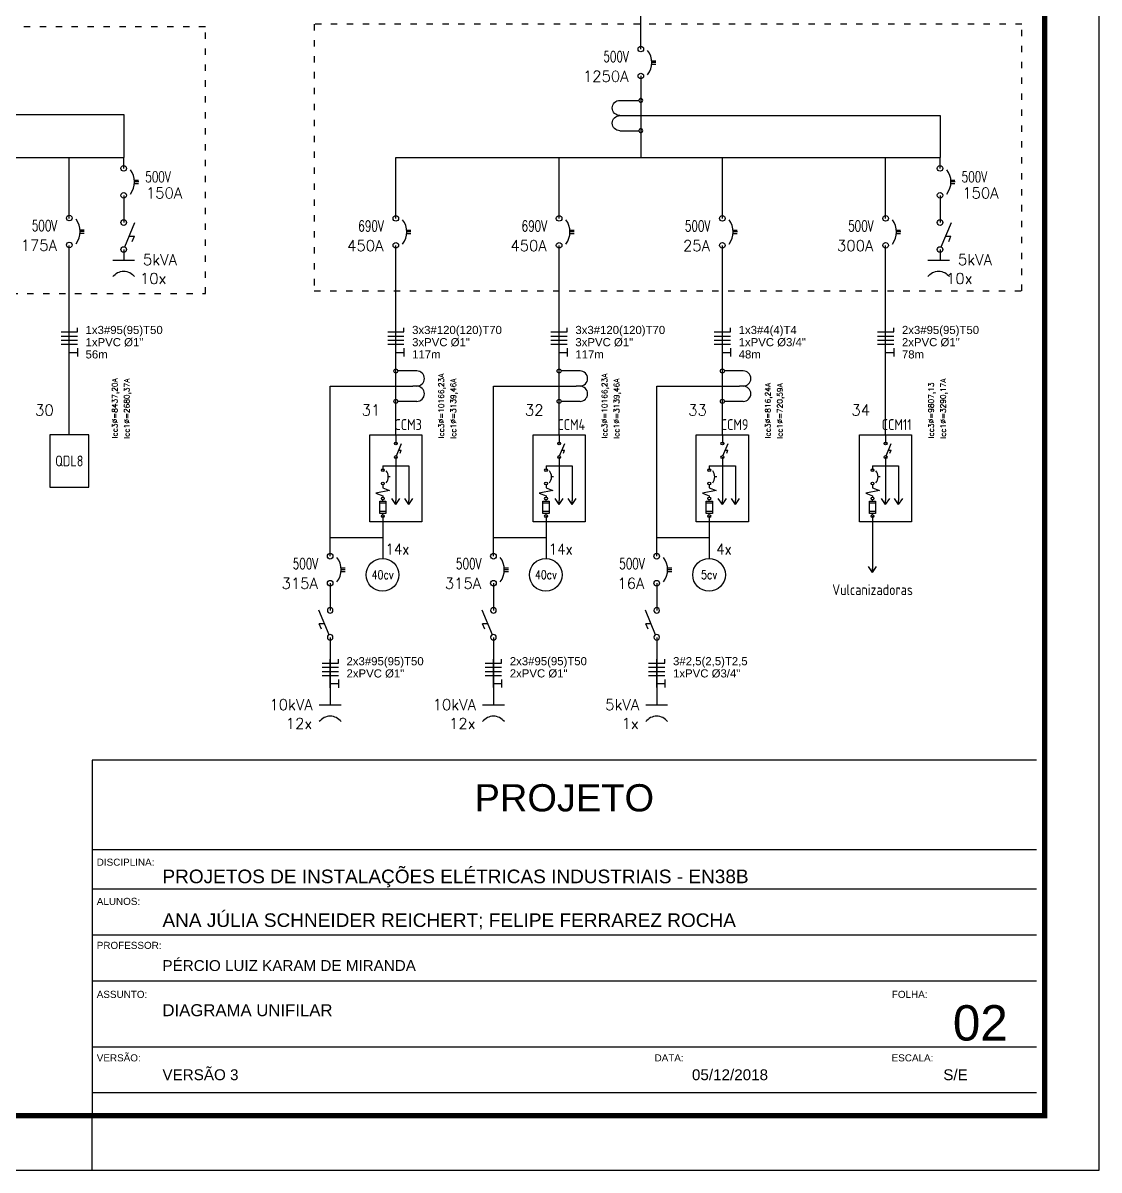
# Model space of a CAD drawing. Header units: millimetres. Extents: x 940 to 1964, y 1108 to 2381.
# Drawn here: x 1583.3 to 1781, y 1787.3 to 1998 of the extents above; entities that cross this region are included whole.
import ezdxf
from ezdxf.enums import TextEntityAlignment as Align

# ---------------------------------------------------------------- set-up
doc = ezdxf.new("R2010")
doc.units = ezdxf.units.MM
doc.header["$LTSCALE"] = 0.75
doc.linetypes.add('ACAD_ISO03W100', pattern=[30, 12, -18])
doc.layers.add('Alimentadores', color=7, linetype='Continuous', lineweight=25)
for name, color, linetype in [('ARQ-FOLHA', 7, 'Continuous'), ('MISC', 7, 'Continuous'), ('SYMS', 72, 'Continuous'), ('TAGS', 250, 'Continuous'), ('TERMS', 250, 'Continuous')]:
    doc.layers.add(name, color=color, linetype=linetype)
doc.styles.add('arial', font='arial.ttf')
doc.styles.get("Standard").update_dxf_attribs({"font": 'arial.ttf'})
doc.styles.add('WD', font='romans.shx')
doc.styles.add('WD_IEC', font='isocp2.shx', dxfattribs={"width": 0.9, "height": 4})

# ---------------------------------------------------------------- blocks, each defined once
blk = doc.blocks.new('HCB11ML')
for p, q in [((0, 0.173), (0, 0.126)), ((0.188, 0), (0.25, 0)), ((0.25, 0), (0.312, 0.156)), ((0.312, 0.156), (0.375, -0.156)), ((0.375, -0.156), (0.438, 0)), ((0.438, 0), (0.467, 0)), ((0.562, 0), (0.531, 0)), ((0.562, 0.07), (0.844, 0.07)), ((0.562, -0.07), (0.562, 0.07)), ((0.609, 0.07), (0.609, -0.07)), ((0.797, 0.07), (0.797, -0.07)), ((0.844, 0.07), (0.844, -0.07)), ((0.875, 0), (0.844, 0)), ((0.844, -0.07), (0.562, -0.07))]:
    blk.add_line(p, q)
for centre in [(-0.155, 0), (0.155, 0), (0.499, 0), (0.905, 0)]:
    blk.add_circle(centre, 0.0322)
blk.add_arc((0, -0.109), 0.234, 53.1301, 126.8699)
at = {"style": 'WD', "width": 0.7}
for tag, p in [('INST', (0, 0.826)), ('DESC1', (0, 0.5)), ('LOC', (0, 0.656)), ('DESC2', (0, 0.344)), ('RATING1', (0, -0.188)), ('XREF', (0, -0.344))]:
    blk.add_attdef(tag, text='', height=0.125, dxfattribs=at).set_placement(p, align=Align.CENTER)
at = {"style": 'WD'}
for tag, p in [('TAG1', (0, 0.188)), ('MISC', (0.688, 0.125))]:
    blk.add_attdef(tag, text='', height=0.125, dxfattribs=at).set_placement(p, align=Align.CENTER)
for tag, p, height, flags in [('X4TERM01', (-0.188, 0), 0.0125, 1), ('X2LINK', (0, 0.219), 0.01, 1), ('X8LINK', (0, 0), 0.01, 1), ('FAMILY', (0.205, 0.152), 0.01, 9), ('CONTACT', (0.205, 0.133), 0.01, 9), ('X1TERM02', (0.938, 0), 0.0125, 1)]:
    blk.add_attdef(tag, p, '', height=height, dxfattribs=dict(at, flags=flags))
at = {"linetype": 'Continuous', "style": 'WD', "flags": 9}
for tag, p in [('ASSYCODE', (0.219, 0.062)), ('MFG', (0.228, 0.089)), ('CAT', (0.23, 0.108))]:
    blk.add_attdef(tag, text='', height=0.01, dxfattribs=at).set_placement(p, align=Align.CENTER)
at = {"linetype": 'Continuous', "style": 'WD', "flags": 8}
blk.add_attdef('TERM01', text='', height=0.125, dxfattribs=at).set_placement((-0.25, -0.031), align=Align.TOP_RIGHT)
blk.add_attdef('TERM02', text='', height=0.125, dxfattribs=at).set_placement((1, -0.031), align=Align.TOP_LEFT)
blk = doc.blocks.new('HC01_P')
for q in [(0.125, 0.062), (0.125, -0.062), (0.094, 0)]:
    blk.add_line((0.031, 0), q)
at = {"style": 'WD', "width": 0.7}
for tag, p in [('DESC1', (0.031, 0.406)), ('DESC2', (0.031, 0.25))]:
    blk.add_attdef(tag, text='', height=0.125, dxfattribs=at).set_placement(p, align=Align.RIGHT)
for tag, p in [('INST', (0.156, 0.406)), ('LOC', (0.156, 0.25))]:
    blk.add_attdef(tag, p, '', height=0.125, dxfattribs=at)
at = {"style": 'WD'}
for tag, p, height in [('TAG1', (0.156, 0.094), 0.125), ('X2LINK', (0.062, 0.125), 0.01), ('X8LINK', (0.062, -0.125), 0.01)]:
    blk.add_attdef(tag, p, '', height=height, dxfattribs=at)
for tag, p, height, flags in [('X1TERM01', (0.094, 0), 0.0125, 1), ('X1TERMDESC01', (0.101, 0.021), 0.01, 1), ('FAMILY', (0.205, 0.059), 0.01, 9)]:
    blk.add_attdef(tag, p, '', height=height, dxfattribs=dict(at, flags=flags))
at = {"linetype": 'Continuous', "style": 'WD', "flags": 9}
for tag, p in [('ASSYCODE', (0.29, 0.035)), ('MFG', (0.29, 0.057)), ('CAT', (0.292, 0.077))]:
    blk.add_attdef(tag, text='', height=0.01, dxfattribs=at).set_placement(p, align=Align.CENTER)
at = {"linetype": 'Continuous', "style": 'WD', "flags": 8}
blk.add_attdef('TERM01', text='', height=0.125, dxfattribs=at).set_placement((0.156, -0.047), align=Align.TOP_LEFT)
blk = doc.blocks.new('HDS11')
for p, q in [((0.126, 0.013), (-0.156, 0.13)), ((0, 0.065), (0, 0.125)), ((0.062, 0.099), (0, 0.125))]:
    blk.add_line(p, q)
for centre in [(-0.155, 0), (0.155, 0)]:
    blk.add_circle(centre, 0.0322)
at = {"style": 'WD', "width": 0.7}
for tag, p in [('INST', (0, 0.625)), ('LOC', (0, 0.469)), ('RATING1', (0, 0.156)), ('XREF', (0, -0.236)), ('DESC1', (0, -0.406)), ('DESC2', (0, -0.562))]:
    blk.add_attdef(tag, text='', height=0.125, dxfattribs=at).set_placement(p, align=Align.CENTER)
at = {"style": 'WD'}
blk.add_attdef('TAG1', text='', height=0.125, dxfattribs=at).set_placement((0, 0.312), align=Align.CENTER)
for tag, p in [('X2LINK', (0, 0.438)), ('X8LINK', (0, -0.016))]:
    blk.add_attdef(tag, p, '', height=0.01, dxfattribs=at)
for tag, p, height, flags in [('FAMILY', (0.206, 0.131), 0.01, 9), ('X4TERM01', (-0.188, 0), 0.0125, 1), ('X1TERM02', (0.188, 0), 0.0125, 1), ('CONTACT', (0.206, 0.04), 0.01, 9)]:
    blk.add_attdef(tag, p, '', height=height, dxfattribs=dict(at, flags=flags))
at = {"linetype": 'Continuous', "style": 'WD', "flags": 9}
for tag, p in [('ASSYCODE', (0.219, 0.062)), ('MFG', (0.228, 0.089)), ('CAT', (0.23, 0.108))]:
    blk.add_attdef(tag, text='', height=0.01, dxfattribs=at).set_placement(p, align=Align.CENTER)
at = {"linetype": 'Continuous', "style": 'WD', "flags": 8}
blk.add_attdef('TERM01', text='', height=0.125, dxfattribs=at).set_placement((-0.25, -0.031), align=Align.TOP_RIGHT)
blk.add_attdef('TERM02', text='', height=0.125, dxfattribs=at).set_placement((0.25, -0.031), align=Align.TOP_LEFT)
blk = doc.blocks.new('HMO12')
blk.add_circle((0, 0), 0.188)
at = {"style": 'WD'}
for tag, width, p in [('INST', 0.7, (-0.026, 0.559)), ('LOC', 0.7, (-0.026, 0.39)), ('TAG1', 0.9, (-0.031, 0.234)), ('RATING1', 0.8, (0, 0))]:
    blk.add_attdef(tag, text='', height=0.125, dxfattribs=dict(at, width=width)).set_placement(p, align=Align.CENTER)
at = {"linetype": 'Continuous', "style": 'WD', "flags": 9}
blk.add_attdef('ASSYCODE', text='', height=0.01, dxfattribs=at).set_placement((0, 0.125), align=Align.CENTER)
at = {"style": 'WD', "flags": 9}
blk.add_attdef('FAMILY', text='', height=0.01, dxfattribs=at).set_placement((-0.005, 0.17), align=Align.CENTER)
at = {"linetype": 'Continuous', "style": 'WD', "flags": 1}
for tag, p in [('MFG', (0, 0.14)), ('CAT', (0, 0.159))]:
    blk.add_attdef(tag, text='', height=0.01, dxfattribs=at).set_placement(p, align=Align.MIDDLE)
at = {"style": 'WD'}
for tag, p, width in [('DESC1', (1.126, 0.046), 0.9), ('DESC2', (1.126, -0.11), 0.9), ('DESC3', (1.126, -0.266), 0.9), ('RATING3', (1.125, -0.423), 0.8), ('RATING4', (1.125, -0.579), 0.8), ('WDTAGALT', (1.125, -0.75), 0.7)]:
    blk.add_attdef(tag, p, '', height=0.125, dxfattribs=dict(at, width=width))
at = {"style": 'WD', "flags": 1}
for tag, p in [('X4TERM01', (-0.188, 0)), ('X1TERM02', (0.188, 0)), ('X0TERM03', (0.133, -0.133))]:
    blk.add_attdef(tag, p, '', height=0.0125, dxfattribs=at)
at = {"linetype": 'Continuous', "style": 'WD'}
blk.add_attdef('TERM01', text='', height=0.125, dxfattribs=at).set_placement((-0.231, -0.035), align=Align.TOP_RIGHT)
at = {"style": 'WD', "width": 0.8}
blk.add_attdef('RATING2', text='', height=0.125, dxfattribs=at).set_placement((0.001, -0.016), align=Align.TOP_CENTER)
at = {"linetype": 'Continuous', "style": 'WD'}
for tag, p in [('TERM02', (0.231, -0.035)), ('TERM03', (0.062, -0.219))]:
    blk.add_attdef(tag, text='', height=0.125, dxfattribs=at).set_placement(p, align=Align.TOP_LEFT)
blk = doc.blocks.new('HCB1')
blk.add_line((0, 0.173), (0, 0.126))
for centre in [(-0.155, 0), (0.155, 0)]:
    blk.add_circle(centre, 0.0322)
blk.add_arc((0, -0.109), 0.234, 53.1301, 126.8699)
at = {"style": 'WD', "width": 0.7}
for tag, p in [('INST', (0, 0.826)), ('LOC', (0, 0.656)), ('DESC1', (0, 0.5)), ('DESC2', (0, 0.344)), ('RATING1', (0, -0.188)), ('XREF', (0, -0.344))]:
    blk.add_attdef(tag, text='', height=0.125, dxfattribs=at).set_placement(p, align=Align.CENTER)
at = {"style": 'WD'}
blk.add_attdef('TAG1', text='', height=0.125, dxfattribs=at).set_placement((0, 0.188), align=Align.CENTER)
for tag, p in [('X2LINK', (0, 0.219)), ('X8LINK', (0, 0))]:
    blk.add_attdef(tag, p, '', height=0.01, dxfattribs=at)
for tag, p, height, flags in [('FAMILY', (0.205, 0.152), 0.01, 9), ('CONTACT', (0.205, 0.133), 0.01, 9), ('X4TERM01', (-0.188, 0), 0.0125, 1), ('X1TERM02', (0.188, 0), 0.0125, 1)]:
    blk.add_attdef(tag, p, '', height=height, dxfattribs=dict(at, flags=flags))
at = {"linetype": 'Continuous', "style": 'WD', "flags": 9}
for tag, p in [('ASSYCODE', (0.219, 0.062)), ('MFG', (0.228, 0.089)), ('CAT', (0.23, 0.108))]:
    blk.add_attdef(tag, text='', height=0.01, dxfattribs=at).set_placement(p, align=Align.CENTER)
at = {"linetype": 'Continuous', "style": 'WD', "flags": 8}
blk.add_attdef('TERM01', text='', height=0.125, dxfattribs=at).set_placement((-0.25, -0.031), align=Align.TOP_RIGHT)
blk.add_attdef('TERM02', text='', height=0.125, dxfattribs=at).set_placement((0.25, -0.031), align=Align.TOP_LEFT)
blk = doc.blocks.new('NFFFT')
for p, q in [((-2, 6), (2, 6)), ((0, 0), (0, 7)), ((2, 6), (2, 7)), ((-2, 5), (2, 5)), ((-2, 4), (2, 4)), ((-2, 3), (2, 3)), ((0, 1), (2, 1)), ((2, 2), (2, 0))]:
    blk.add_line(p, q)
for tag, p in [('BITOLA', (4, 6.5)), ('DUTO', (4, 3.5)), ('DISTANCIA', (4, 0.5))]:
    blk.add_attdef(tag, text='', height=2).set_placement(p, align=Align.MIDDLE_LEFT)
blk = doc.blocks.new('FOLHA A1')
at = {"layer": 'ARQ-FOLHA'}
for p, q in [((841, -594), (841, 0)), ((656, -594), (656, -584)), ((0, -594), (841, -594))]:
    blk.add_line(p, q, dxfattribs=at)
at = {"layer": 'ARQ-FOLHA', "const_width": 1}
blk.add_lwpolyline([(25, -10), (25, -584), (831, -584), (831, -10), (25, -10)], dxfattribs=at)
blk = doc.blocks.new('HCA1')
blk.add_line((-0.0312, 0.0625), (-0.0312, -0.0625))
blk.add_arc((0.1094, 0), 0.0781, 126.8699, 233.1301)
at = {"style": 'WD'}
for tag, width, p in [('INST', 0.7, (0, 0.8883)), ('LOC', 0.7, (0, 0.7187)), ('DESC1', 0.7, (0, 0.5625)), ('DESC2', 0.7, (0, 0.4062)), ('RATING1', 0.9, (0.0055, 0.0938))]:
    blk.add_attdef(tag, text='', height=0.125, dxfattribs=dict(at, width=width)).set_placement(p, align=Align.CENTER)
blk.add_attdef('TAG1', text='', height=0.125, dxfattribs=at).set_placement((0, 0.25), align=Align.CENTER)
for tag, p, height, flags in [('FAMILY', (0.2047, 0.1523), 0.01, 9), ('X4TERM01', (-0.0312, 0), 0.0125, 1), ('X1TERM02', (0.0312, 0), 0.0125, 1)]:
    blk.add_attdef(tag, p, '', height=height, dxfattribs=dict(at, flags=flags))
at = {"linetype": 'Continuous', "style": 'WD', "flags": 9}
for tag, p in [('ASSYCODE', (0.2188, 0.0625)), ('MFG', (0.2278, 0.0887)), ('CAT', (0.2297, 0.1082))]:
    blk.add_attdef(tag, text='', height=0.01, dxfattribs=at).set_placement(p, align=Align.CENTER)
at = {"linetype": 'Continuous', "style": 'WD', "flags": 8}
blk.add_attdef('TERM01', text='', height=0.125, dxfattribs=at).set_placement((-0.0938, -0.047), align=Align.TOP_RIGHT)
blk.add_attdef('TERM02', text='', height=0.125, dxfattribs=at).set_placement((0.0938, -0.047), align=Align.TOP_LEFT)
at = {"style": 'WD', "width": 0.9}
blk.add_attdef('RATING2', text='', height=0.125, dxfattribs=at).set_placement((0.0055, -0.2032), align=Align.TOP_CENTER)
blk = doc.blocks.new('HXF1PT')
for p, q in [((-0.25, 0.344), (-0.25, 0.032)), ((0, 0.344), (0, 0.281)), ((0.25, 0.344), (0.25, 0.032))]:
    blk.add_line(p, q)
for centre in [(-0.249, 0), (0.249, 0)]:
    blk.add_circle(centre, 0.0322)
for centre in [(-0.125, 0.344), (0.125, 0.344)]:
    blk.add_arc(centre, 0.125, 0, 180)
at = {"style": 'WD', "width": 0.7}
for tag, p in [('INST', (-0.388, 0.577)), ('LOC', (-0.388, 0.408)), ('DESC1', (-0.388, 0.252)), ('DESC2', (-0.388, 0.095))]:
    blk.add_attdef(tag, text='', height=0.125, dxfattribs=at).set_placement(p, align=Align.RIGHT)
at = {"style": 'WD'}
blk.add_attdef('TYPE', text='', height=0.125, dxfattribs=at).set_placement((0, 0.125), align=Align.CENTER)
for tag, p, height, flags in [('FAMILY', (0.304, 0.191), 0.01, 9), ('X4TERM01', (-0.281, 0), 0.0125, 1), ('X1TERM02', (0.281, 0), 0.0125, 1), ('X8TERM01', (-0.249, -0.032), 0.0125, 1), ('X8TERM02', (0.249, -0.032), 0.0125, 1)]:
    blk.add_attdef(tag, p, '', height=height, dxfattribs=dict(at, flags=flags))
blk.add_attdef('TAG1', (0.368, 0.188), '', height=0.125, dxfattribs=at)
at = {"linetype": 'Continuous', "style": 'WD', "flags": 9}
for tag, p in [('ASSYCODE', (0.329, 0.119)), ('MFG', (0.327, 0.143)), ('CAT', (0.329, 0.162))]:
    blk.add_attdef(tag, text='', height=0.01, dxfattribs=at).set_placement(p, align=Align.CENTER)
at = {"style": 'WD', "width": 0.7}
blk.add_attdef('RATING1', (0.368, 0.031), '', height=0.125, dxfattribs=at)
at = {"linetype": 'Continuous', "style": 'WD', "flags": 8}
for tag, p in [('TERM01', (-0.188, -0.031)), ('TERM02', (0.328, -0.031))]:
    blk.add_attdef(tag, text='', height=0.125, dxfattribs=at).set_placement(p, align=Align.TOP_LEFT)
blk = doc.blocks.new('CC')

msp = doc.modelspace()

# ---------------------------------------------------------------- linework, layer by layer
at = {"ltscale": 0.13}
for p, q in [((1696.8, 1993.23), (1696.77, 2018.29)), ((1698.81, 1991.07), (1699.57, 1991.07)), ((1698.81, 1990.43), (1699.57, 1990.43)), ((1696.82, 1988.28), (1696.8, 1973.29)), ((1591.8, 1962.12), (1591.8, 1973.29)), ((1651.8, 1962.12), (1651.8, 1973.29)), ((1681.8, 1962.12), (1681.8, 1973.29)), ((1711.8, 1962.12), (1711.8, 1973.29)), ((1741.8, 1962.12), (1741.8, 1973.29)), ((1603.78, 1969.15), (1604.54, 1969.15)), ((1603.78, 1968.51), (1604.54, 1968.51)), ((1753.78, 1969.15), (1754.54, 1969.15)), ((1753.78, 1968.51), (1754.54, 1968.51)), ((1593.78, 1960.02), (1594.54, 1960.02)), ((1593.78, 1959.38), (1594.54, 1959.38)), ((1653.78, 1959.96), (1654.54, 1959.96)), ((1653.78, 1959.32), (1654.54, 1959.32)), ((1683.78, 1959.96), (1684.54, 1959.96)), ((1683.78, 1959.32), (1684.54, 1959.32)), ((1713.78, 1959.96), (1714.54, 1959.96)), ((1713.78, 1959.32), (1714.54, 1959.32)), ((1743.78, 1959.96), (1744.54, 1959.96)), ((1743.78, 1959.32), (1744.54, 1959.32)), ((1591.8, 1922.34), (1591.8, 1957.16)), ((1651.8, 1922.34), (1651.8, 1957.16)), ((1681.8, 1922.34), (1681.8, 1957.16)), ((1711.8, 1922.34), (1711.8, 1957.16)), ((1741.8, 1922.34), (1741.8, 1957.16)), ((1651.8, 1922.34), (1651.8, 1920.75)), ((1681.8, 1922.34), (1681.8, 1920.75)), ((1711.8, 1922.34), (1711.8, 1920.75)), ((1741.8, 1922.34), (1741.8, 1920.75)), ((1651.8, 1918.27), (1651.8, 1916.68)), ((1681.8, 1918.27), (1681.8, 1916.68)), ((1711.8, 1918.27), (1711.8, 1916.68)), ((1741.8, 1918.27), (1741.8, 1916.68)), ((1649.4, 1916.68), (1649.4, 1915.88)), ((1649.4, 1916.68), (1654.19, 1916.68)), ((1651.8, 1916.68), (1651.8, 1910.29)), ((1654.19, 1916.68), (1654.19, 1910.29)), ((1679.4, 1916.68), (1679.4, 1915.88)), ((1679.4, 1916.68), (1684.19, 1916.68)), ((1681.8, 1916.68), (1681.8, 1910.29)), ((1684.19, 1916.68), (1684.19, 1910.29)), ((1709.4, 1916.68), (1709.4, 1915.88)), ((1709.4, 1916.68), (1714.19, 1916.68)), ((1711.8, 1916.68), (1711.8, 1910.29)), ((1714.19, 1916.68), (1714.19, 1910.29)), ((1739.4, 1916.68), (1739.4, 1915.88)), ((1739.4, 1916.68), (1744.19, 1916.68)), ((1741.8, 1916.68), (1741.8, 1910.29)), ((1744.19, 1916.68), (1744.19, 1910.29)), ((1649.4, 1907.41), (1649.4, 1899.63)), ((1679.4, 1907.41), (1679.4, 1899.63)), ((1709.4, 1907.41), (1709.4, 1899.63)), ((1739.4, 1907.41), (1739.4, 1897.04)), ((1641.72, 1897.9), (1642.49, 1897.9)), ((1641.72, 1897.26), (1642.49, 1897.26)), ((1671.72, 1897.9), (1672.49, 1897.9)), ((1671.72, 1897.26), (1672.49, 1897.26)), ((1701.72, 1897.9), (1702.49, 1897.9)), ((1701.72, 1897.26), (1702.49, 1897.26))]:
    msp.add_line(p, q, dxfattribs=at)
at = {"linetype": 'ByBlock', "ltscale": 0.13}
for p, q in [((1558.67, 1981.18), (1601.8, 1981.18)), ((1601.8, 1981.18), (1601.8, 1973.29)), ((1693.67, 1981.01), (1751.8, 1981.01)), ((1751.8, 1981.01), (1751.8, 1973.29)), ((1601.8, 1971.31), (1601.8, 1973.29)), ((1751.8, 1971.31), (1751.8, 1973.29)), ((1601.8, 1966.35), (1601.8, 1961.35)), ((1751.8, 1966.35), (1751.8, 1961.35)), ((1601.8, 1956.4), (1601.8, 1954.42)), ((1751.8, 1956.4), (1751.8, 1954.42)), ((1639.74, 1903.53), (1639.74, 1931.3)), ((1639.74, 1931.3), (1654.94, 1931.3)), ((1669.74, 1903.53), (1669.74, 1931.3)), ((1669.74, 1931.3), (1684.94, 1931.3)), ((1699.74, 1903.53), (1699.74, 1931.3)), ((1699.74, 1931.3), (1714.94, 1931.3)), ((1639.74, 1900.06), (1639.74, 1903.53)), ((1639.74, 1903.52), (1649.4, 1903.52)), ((1669.74, 1900.06), (1669.74, 1903.53)), ((1669.74, 1903.52), (1679.4, 1903.52)), ((1699.74, 1900.06), (1699.74, 1903.53)), ((1699.74, 1903.52), (1709.4, 1903.52)), ((1639.74, 1895.1), (1639.74, 1890.1)), ((1669.74, 1895.1), (1669.74, 1890.1)), ((1699.74, 1895.1), (1699.74, 1890.1)), ((1639.74, 1885.15), (1639.74, 1872.66)), ((1669.74, 1885.15), (1669.74, 1872.66)), ((1699.74, 1885.15), (1699.74, 1872.66))]:
    msp.add_line(p, q, dxfattribs=at)
at = {"lineweight": 30, "ltscale": 0.13}
for p, q in [((1531.8, 1973.29), (1601.8, 1973.29)), ((1651.8, 1973.29), (1751.8, 1973.29))]:
    msp.add_line(p, q, dxfattribs=at)
at = {"linetype": 'ACAD_ISO03W100', "ltscale": 0.13}
for points in [[(1516.8, 1948.29), (1616.8, 1948.29), (1616.8, 1997.29), (1516.8, 1997.29)], [(1636.82, 1948.79), (1766.82, 1948.79), (1766.82, 1997.79), (1636.82, 1997.79)]]:
    msp.add_lwpolyline(points, close=True, dxfattribs=at)
at = {"ltscale": 0.13}
for points in [[(1588.2, 1912.77), (1595.39, 1912.77), (1595.39, 1922.34), (1588.2, 1922.34)], [(1647.01, 1922.34), (1656.58, 1922.34), (1656.58, 1906.38), (1647.01, 1906.38)], [(1677.01, 1922.34), (1686.58, 1922.34), (1686.58, 1906.38), (1677.01, 1906.38)], [(1707.01, 1922.34), (1716.58, 1922.34), (1716.58, 1906.38), (1707.01, 1906.38)], [(1737.01, 1922.34), (1746.58, 1922.34), (1746.58, 1906.38), (1737.01, 1906.38)]]:
    msp.add_lwpolyline(points, close=True, dxfattribs=at)
at = {"layer": 'ARQ-FOLHA'}
for p, q in [((1769.51, 1862.61), (1596.01, 1862.61)), ((1596.01, 1862.61), (1596.01, 1797.28)), ((1769.51, 1846.09), (1596.01, 1846.09)), ((1769.51, 1838.89), (1596.01, 1838.89)), ((1769.51, 1830.44), (1596.01, 1830.44)), ((1596.01, 1830.44), (1596.01, 1830.44)), ((1769.51, 1821.99), (1596.01, 1821.99)), ((1596.01, 1820.99), (1596.01, 1820.99)), ((1769.51, 1809.87), (1596.01, 1809.87)), ((1769.51, 1801.47), (1596.01, 1801.47))]:
    msp.add_line(p, q, dxfattribs=at)

# ---------------------------------------------------------------- block references
at = {"xscale": 0.748125, "yscale": 0.748125, "zscale": 0.748125}
for p, values in [((1591.8, 1936.76), {'BITOLA': '1x3#95(95)T50', 'DUTO': '1xPVC Ø1"', 'DISTANCIA': '56m'}), ((1651.8, 1936.76), {'BITOLA': '3x3#120(120)T70', 'DUTO': '3xPVC Ø1"', 'DISTANCIA': '117m'}), ((1681.8, 1936.76), {'BITOLA': '3x3#120(120)T70', 'DUTO': '3xPVC Ø1"', 'DISTANCIA': '117m'}), ((1711.8, 1936.76), {'BITOLA': '1x3#4(4)T4', 'DUTO': '1xPVC Ø3/4"', 'DISTANCIA': '48m'}), ((1741.8, 1936.76), {'BITOLA': '2x3#95(95)T50', 'DUTO': '2xPVC Ø1"', 'DISTANCIA': '78m'})]:
    msp.add_blockref('NFFFT', p, dxfattribs=at).add_auto_attribs(values)
ref = msp.add_blockref('NFFFT', (1639.74, 1875.9), dxfattribs=dict(xscale=0.748125, yscale=0.748125, zscale=0.748125))
ref.add_attrib('BITOLA', '2x3#95(95)T50', dxfattribs={"height": 1.4963}).set_placement((1642.74, 1880.76), align=Align.MIDDLE_LEFT)
ref.add_attrib('DUTO', '2xPVC Ø1"', dxfattribs={"height": 1.496}).set_placement((1642.74, 1878.52), align=Align.MIDDLE_LEFT)
ref = msp.add_blockref('NFFFT', (1669.74, 1875.91), dxfattribs=dict(xscale=0.748125, yscale=0.748125, zscale=0.748125))
ref.add_attrib('BITOLA', '2x3#95(95)T50', dxfattribs={"height": 1.4963}).set_placement((1672.74, 1880.77), align=Align.MIDDLE_LEFT)
ref.add_attrib('DUTO', '2xPVC Ø1"', dxfattribs={"height": 1.496}).set_placement((1672.74, 1878.53), align=Align.MIDDLE_LEFT)
ref = msp.add_blockref('NFFFT', (1699.74, 1875.91), dxfattribs=dict(xscale=0.748125, yscale=0.748125, zscale=0.748125))
ref.add_attrib('BITOLA', '3#2,5(2,5)T2,5', dxfattribs={"height": 1.4963}).set_placement((1702.74, 1880.77), align=Align.MIDDLE_LEFT)
ref.add_attrib('DUTO', '1xPVC Ø3/4"', dxfattribs={"height": 1.4963}).set_placement((1702.74, 1878.53), align=Align.MIDDLE_LEFT)
at = {"layer": 'Alimentadores', "linetype": 'ByBlock', "ltscale": 0.13}
ref = msp.add_blockref('CC', (3921.8, 648.66), dxfattribs=dict(at, rotation=90))
ref.add_attrib('Nº', '30', (1585.52, 1925.9), dxfattribs={"layer": '0', "linetype": 'ByBlock', "ltscale": 0.13, "height": 2, "style": 'WD'})
ref.add_attrib('ICC 3Ø', 'Icc3Ø=8437,20A', (1600.65, 1921.7), dxfattribs={"layer": '0', "linetype": 'ByBlock', "ltscale": 0.13, "height": 1, "rotation": 90, "style": 'WD'})
ref.add_attrib('ICC1Ø', 'Icc1Ø=2680,37A', (1602.86, 1921.64), dxfattribs={"layer": '0', "linetype": 'ByBlock', "ltscale": 0.13, "height": 1, "rotation": 90, "style": 'WD'})
ref = msp.add_blockref('CC', (3981.8, 648.66), dxfattribs=dict(at, rotation=90))
ref.add_attrib('Nº', '31', (1645.52, 1925.9), dxfattribs={"layer": '0', "linetype": 'ByBlock', "ltscale": 0.13, "height": 2, "style": 'WD'})
ref.add_attrib('ICC 3Ø', 'Icc3Ø=10166,23A', (1660.65, 1921.7), dxfattribs={"layer": '0', "linetype": 'ByBlock', "ltscale": 0.13, "height": 1, "rotation": 90, "style": 'WD'})
ref.add_attrib('ICC1Ø', 'Icc1Ø=3139,46A', (1662.86, 1921.64), dxfattribs={"layer": '0', "linetype": 'ByBlock', "ltscale": 0.13, "height": 1, "rotation": 90, "style": 'WD'})
ref = msp.add_blockref('CC', (4011.8, 648.66), dxfattribs=dict(at, rotation=90))
ref.add_attrib('Nº', '32', (1675.52, 1925.9), dxfattribs={"layer": '0', "linetype": 'ByBlock', "ltscale": 0.13, "height": 2, "style": 'WD'})
ref.add_attrib('ICC 3Ø', 'Icc3Ø=10166,23A', (1690.65, 1921.7), dxfattribs={"layer": '0', "linetype": 'ByBlock', "ltscale": 0.13, "height": 1, "rotation": 90, "style": 'WD'})
ref.add_attrib('ICC1Ø', 'Icc1Ø=3139,46A', (1692.86, 1921.64), dxfattribs={"layer": '0', "linetype": 'ByBlock', "ltscale": 0.13, "height": 1, "rotation": 90, "style": 'WD'})
ref = msp.add_blockref('CC', (4071.8, 648.66), dxfattribs=dict(at, rotation=90))
ref.add_attrib('Nº', '34', (1735.52, 1925.9), dxfattribs={"layer": '0', "linetype": 'ByBlock', "ltscale": 0.13, "height": 2, "style": 'WD'})
ref.add_attrib('ICC 3Ø', 'Icc3Ø=9807,13', (1750.65, 1921.7), dxfattribs={"layer": '0', "linetype": 'ByBlock', "ltscale": 0.13, "height": 1, "rotation": 90, "style": 'WD'})
ref.add_attrib('ICC1Ø', 'Icc1Ø=3290,17A', (1752.86, 1921.64), dxfattribs={"layer": '0', "linetype": 'ByBlock', "ltscale": 0.13, "height": 1, "rotation": 90, "style": 'WD'})
ref = msp.add_blockref('CC', (4041.8, 648.66), dxfattribs=dict(at, rotation=90))
ref.add_attrib('Nº', '33', (1705.52, 1925.9), dxfattribs={"layer": '0', "linetype": 'ByBlock', "ltscale": 0.13, "height": 2, "style": 'WD'})
ref.add_attrib('ICC 3Ø', 'Icc3Ø=816,24A', (1720.65, 1921.7), dxfattribs={"layer": '0', "linetype": 'ByBlock', "ltscale": 0.13, "height": 1, "rotation": 90, "style": 'WD'})
ref.add_attrib('ICC1Ø', 'Icc1Ø=720,59A', (1722.86, 1921.64), dxfattribs={"layer": '0', "linetype": 'ByBlock', "ltscale": 0.13, "height": 1, "rotation": 90, "style": 'WD'})
at = {"layer": 'ARQ-FOLHA'}
msp.add_blockref('FOLHA A1', (940.01, 2381.28), dxfattribs=at)
at = {"layer": 'SYMS', "ltscale": 0.13}
ref = msp.add_blockref('HCB1', (1696.82, 1990.75), dxfattribs=dict(at, xscale=15.96, yscale=15.96, zscale=15.96, rotation=270))
ref.add_attrib('RATING1', '500V', dxfattribs={"layer": 'MISC', "height": 1.995, "style": 'WD', "width": 0.7}).set_placement((1694.61, 1990.25), align=Align.BOTTOM_RIGHT)
ref.add_attrib('TERM01', '1250A', dxfattribs={"layer": 'TERMS', "linetype": 'Continuous', "height": 1.995, "style": 'WD', "flags": 8}).set_placement((1694.56, 1986.63), align=Align.BOTTOM_RIGHT)
at = {"layer": 'SYMS'}
for name, p, xscale, yscale, zscale, rotation in [('HXF1PT', (1696.82, 1981.01), -11.172, 11.172, 11.172, 90), ('HDS11', (1601.8, 1958.88), 15.96, 15.96, 15.96, 270), ('HDS11', (1751.8, 1958.88), 15.96, 15.96, 15.96, 270), ('HXF1PT', (1651.8, 1931.3), 11.172, 11.172, 11.172, 270), ('HXF1PT', (1681.8, 1931.3), 11.172, 11.172, 11.172, 270), ('HXF1PT', (1711.8, 1931.3), 11.172, 11.172, 11.172, 270), ('HDS11', (1651.8, 1919.51), 7.98, 7.98, 7.98, 270), ('HDS11', (1681.8, 1919.51), 7.98, 7.98, 7.98, 270), ('HDS11', (1711.8, 1919.51), 7.98, 7.98, 7.98, 270), ('HDS11', (1741.8, 1919.51), 7.98, 7.98, 7.98, 270), ('HC01_P', (1651.8, 1909.17), 11.97, 11.97, 11.97, 89.99999999999999), ('HC01_P', (1654.19, 1909.17), 11.97, 11.97, 11.97, 89.99999999999999), ('HC01_P', (1681.8, 1909.17), 11.97, 11.97, 11.97, 89.99999999999999), ('HC01_P', (1684.19, 1909.17), 11.97, 11.97, 11.97, 89.99999999999999), ('HC01_P', (1711.8, 1909.17), 11.97, 11.97, 11.97, 89.99999999999999), ('HC01_P', (1714.19, 1909.17), 11.97, 11.97, 11.97, 89.99999999999999), ('HC01_P', (1741.8, 1909.17), 11.97, 11.97, 11.97, 89.99999999999999), ('HC01_P', (1744.19, 1909.17), 11.97, 11.97, 11.97, 89.99999999999999), ('HC01_P', (1739.4, 1896.67), 11.97, 11.97, 11.97, 89.99999999999999), ('HDS11', (1639.74, 1887.63), -15.96, 15.96, 15.96, 90), ('HDS11', (1669.74, 1887.63), -15.96, 15.96, 15.96, 90), ('HDS11', (1699.74, 1887.63), -15.96, 15.96, 15.96, 90)]:
    msp.add_blockref(name, p, dxfattribs=dict(at, xscale=xscale, yscale=yscale, zscale=zscale, rotation=rotation))
at = {"layer": 'SYMS', "ltscale": 0.13}
ref = msp.add_blockref('HCB1', (1601.8, 1968.83), dxfattribs=dict(at, xscale=15.96, yscale=15.96, zscale=15.96, rotation=270))
ref.add_attrib('RATING1', '500V', dxfattribs={"layer": 'MISC', "height": 1.995, "style": 'WD', "width": 0.7}).set_placement((1605.77, 1968.15), align=Align.BOTTOM_LEFT)
ref.add_attrib('TERM01', '150A', dxfattribs={"layer": 'TERMS', "linetype": 'Continuous', "height": 1.995, "style": 'WD', "flags": 8}).set_placement((1605.88, 1965.2), align=Align.BOTTOM_LEFT)
ref = msp.add_blockref('HCB1', (1751.8, 1968.83), dxfattribs=dict(at, xscale=15.96, yscale=15.96, zscale=15.96, rotation=270))
ref.add_attrib('RATING1', '500V', dxfattribs={"layer": 'MISC', "height": 1.995, "style": 'WD', "width": 0.7}).set_placement((1755.77, 1968.15), align=Align.BOTTOM_LEFT)
ref.add_attrib('TERM01', '150A', dxfattribs={"layer": 'TERMS', "linetype": 'Continuous', "height": 1.995, "style": 'WD', "flags": 8}).set_placement((1755.88, 1965.2), align=Align.BOTTOM_LEFT)
ref = msp.add_blockref('HCB1', (1591.8, 1959.71), dxfattribs=dict(at, xscale=15.96, yscale=15.96, zscale=15.96, rotation=270))
ref.add_attrib('RATING1', '500V', dxfattribs={"layer": 'MISC', "height": 1.995, "style": 'WD', "width": 0.7}).set_placement((1589.58, 1959.2), align=Align.BOTTOM_RIGHT)
ref.add_attrib('TERM01', '175A', dxfattribs={"layer": 'TERMS', "linetype": 'Continuous', "height": 1.995, "style": 'WD', "flags": 8}).set_placement((1589.53, 1955.59), align=Align.BOTTOM_RIGHT)
ref = msp.add_blockref('HCB1', (1651.8, 1959.64), dxfattribs=dict(at, xscale=15.96, yscale=15.96, zscale=15.96, rotation=270))
ref.add_attrib('RATING1', '690V', dxfattribs={"layer": 'MISC', "height": 1.995, "style": 'WD', "width": 0.7}).set_placement((1649.58, 1959.14), align=Align.BOTTOM_RIGHT)
ref.add_attrib('TERM01', '450A', dxfattribs={"layer": 'TERMS', "linetype": 'Continuous', "height": 1.995, "style": 'WD', "flags": 8}).set_placement((1649.53, 1955.52), align=Align.BOTTOM_RIGHT)
ref = msp.add_blockref('HCB1', (1681.8, 1959.64), dxfattribs=dict(at, xscale=15.96, yscale=15.96, zscale=15.96, rotation=270))
ref.add_attrib('RATING1', '690V', dxfattribs={"layer": 'MISC', "height": 1.995, "style": 'WD', "width": 0.7}).set_placement((1679.58, 1959.14), align=Align.BOTTOM_RIGHT)
ref.add_attrib('TERM01', '450A', dxfattribs={"layer": 'TERMS', "linetype": 'Continuous', "height": 1.995, "style": 'WD', "flags": 8}).set_placement((1679.53, 1955.52), align=Align.BOTTOM_RIGHT)
ref = msp.add_blockref('HCB1', (1711.8, 1959.64), dxfattribs=dict(at, xscale=15.96, yscale=15.96, zscale=15.96, rotation=270))
ref.add_attrib('RATING1', '500V', dxfattribs={"layer": 'MISC', "height": 1.995, "style": 'WD', "width": 0.7}).set_placement((1709.58, 1959.14), align=Align.BOTTOM_RIGHT)
ref.add_attrib('TERM01', '25A', dxfattribs={"layer": 'TERMS', "linetype": 'Continuous', "height": 1.995, "style": 'WD', "flags": 8}).set_placement((1709.53, 1955.52), align=Align.BOTTOM_RIGHT)
ref = msp.add_blockref('HCB1', (1741.8, 1959.64), dxfattribs=dict(at, xscale=15.96, yscale=15.96, zscale=15.96, rotation=270))
ref.add_attrib('RATING1', '500V', dxfattribs={"layer": 'MISC', "height": 1.995, "style": 'WD', "width": 0.7}).set_placement((1739.58, 1959.14), align=Align.BOTTOM_RIGHT)
ref.add_attrib('TERM01', '300A', dxfattribs={"layer": 'TERMS', "linetype": 'Continuous', "height": 1.995, "style": 'WD', "flags": 8}).set_placement((1739.53, 1955.52), align=Align.BOTTOM_RIGHT)
at = {"layer": 'SYMS', "linetype": 'ByBlock', "ltscale": 0.13}
ref = msp.add_blockref('HCA1', (1601.8, 1953.42), dxfattribs=dict(at, xscale=-32, yscale=32, zscale=32, rotation=90))
ref.add_attrib('TERM01', '5kVA', dxfattribs={"layer": 'TERMS', "linetype": 'Continuous', "height": 2, "style": 'WD', "flags": 8}).set_placement((1611.59, 1954.55), align=Align.MIDDLE_RIGHT)
ref.add_attrib('TAG1', '10x', dxfattribs={"layer": 'TAGS', "height": 2, "style": 'WD'}).set_placement((1609.66, 1951.08), align=Align.MIDDLE_RIGHT)
ref = msp.add_blockref('HCA1', (1751.53, 1953.42), dxfattribs=dict(at, xscale=-32, yscale=32, zscale=32, rotation=90))
ref.add_attrib('TERM01', '5kVA', dxfattribs={"layer": 'TERMS', "linetype": 'Continuous', "height": 2, "style": 'WD', "flags": 8}).set_placement((1761.33, 1954.55), align=Align.MIDDLE_RIGHT)
ref.add_attrib('TAG1', '10x', dxfattribs={"layer": 'TAGS', "height": 2, "style": 'WD'}).set_placement((1757.78, 1951.08), align=Align.MIDDLE_RIGHT)
at = {"layer": 'SYMS', "ltscale": 0.13, "xscale": 7.98, "yscale": 7.98, "zscale": 7.98, "rotation": 270}
for p in [(1649.4, 1914.64), (1679.4, 1914.64), (1709.4, 1914.64), (1739.4, 1914.64)]:
    msp.add_blockref('HCB11ML', p, dxfattribs=at)
at = {"layer": 'SYMS', "ltscale": 0.13}
ref = msp.add_blockref('HMO12', (1649.35, 1896.63), dxfattribs=dict(at, xscale=15.96, yscale=15.96, zscale=15.96))
ref.add_attrib('RATING2', '40cv', dxfattribs={"layer": 'MISC', "height": 1.596, "style": 'WD', "width": 0.8}).set_placement((1649.37, 1897.46), align=Align.TOP_CENTER)
ref.add_attrib('TAG1', '14x', dxfattribs={"layer": 'TAGS', "height": 1.995, "style": 'WD', "width": 0.9}).set_placement((1652.1, 1900.36), align=Align.CENTER)
ref = msp.add_blockref('HMO12', (1679.35, 1896.63), dxfattribs=dict(at, xscale=15.96, yscale=15.96, zscale=15.96))
ref.add_attrib('RATING2', '40cv', dxfattribs={"layer": 'MISC', "height": 1.596, "style": 'WD', "width": 0.8}).set_placement((1679.37, 1897.46), align=Align.TOP_CENTER)
ref.add_attrib('TAG1', '14x', dxfattribs={"layer": 'TAGS', "height": 1.995, "style": 'WD', "width": 0.9}).set_placement((1682.1, 1900.36), align=Align.CENTER)
ref = msp.add_blockref('HMO12', (1709.35, 1896.63), dxfattribs=dict(at, xscale=15.96, yscale=15.96, zscale=15.96))
ref.add_attrib('RATING2', '5cv', dxfattribs={"layer": 'MISC', "height": 1.596, "style": 'WD', "width": 0.8}).set_placement((1709.37, 1897.46), align=Align.TOP_CENTER)
ref.add_attrib('TAG1', '4x', dxfattribs={"layer": 'TAGS', "height": 1.995, "style": 'WD', "width": 0.9}).set_placement((1712.1, 1900.36), align=Align.CENTER)
ref = msp.add_blockref('HCB1', (1639.74, 1897.58), dxfattribs=dict(at, xscale=15.96, yscale=15.96, zscale=15.96, rotation=270))
ref.add_attrib('RATING1', '500V', dxfattribs={"layer": 'MISC', "height": 1.995, "style": 'WD', "width": 0.7}).set_placement((1637.53, 1897.08), align=Align.BOTTOM_RIGHT)
ref.add_attrib('TERM01', '315A', dxfattribs={"layer": 'TERMS', "linetype": 'Continuous', "height": 1.995, "style": 'WD', "flags": 8}).set_placement((1637.48, 1893.46), align=Align.BOTTOM_RIGHT)
ref = msp.add_blockref('HCB1', (1669.74, 1897.58), dxfattribs=dict(at, xscale=15.96, yscale=15.96, zscale=15.96, rotation=270))
ref.add_attrib('RATING1', '500V', dxfattribs={"layer": 'MISC', "height": 1.995, "style": 'WD', "width": 0.7}).set_placement((1667.53, 1897.08), align=Align.BOTTOM_RIGHT)
ref.add_attrib('TERM01', '315A', dxfattribs={"layer": 'TERMS', "linetype": 'Continuous', "height": 1.995, "style": 'WD', "flags": 8}).set_placement((1667.48, 1893.46), align=Align.BOTTOM_RIGHT)
ref = msp.add_blockref('HCB1', (1699.74, 1897.58), dxfattribs=dict(at, xscale=15.96, yscale=15.96, zscale=15.96, rotation=270))
ref.add_attrib('RATING1', '500V', dxfattribs={"layer": 'MISC', "height": 1.995, "style": 'WD', "width": 0.7}).set_placement((1697.53, 1897.08), align=Align.BOTTOM_RIGHT)
ref.add_attrib('TERM01', '16A', dxfattribs={"layer": 'TERMS', "linetype": 'Continuous', "height": 1.995, "style": 'WD', "flags": 8}).set_placement((1697.48, 1893.46), align=Align.BOTTOM_RIGHT)
at = {"layer": 'SYMS', "linetype": 'ByBlock', "ltscale": 0.13}
ref = msp.add_blockref('HCA1', (1639.74, 1871.66), dxfattribs=dict(at, xscale=32, yscale=32, zscale=32, rotation=270))
ref.add_attrib('TERM01', '10kVA', dxfattribs={"layer": 'TERMS', "linetype": 'Continuous', "height": 2, "style": 'WD', "flags": 8}).set_placement((1636.52, 1872.79), align=Align.MIDDLE_RIGHT)
ref.add_attrib('TAG1', '12x', dxfattribs={"layer": 'TAGS', "height": 2, "style": 'WD'}).set_placement((1636.45, 1869.32), align=Align.MIDDLE_RIGHT)
ref = msp.add_blockref('HCA1', (1669.74, 1871.66), dxfattribs=dict(at, xscale=32, yscale=32, zscale=32, rotation=270))
ref.add_attrib('TERM01', '10kVA', dxfattribs={"layer": 'TERMS', "linetype": 'Continuous', "height": 2, "style": 'WD', "flags": 8}).set_placement((1666.52, 1872.79), align=Align.MIDDLE_RIGHT)
ref.add_attrib('TAG1', '12x', dxfattribs={"layer": 'TAGS', "height": 2, "style": 'WD'}).set_placement((1666.45, 1869.32), align=Align.MIDDLE_RIGHT)
ref = msp.add_blockref('HCA1', (1699.74, 1871.66), dxfattribs=dict(at, xscale=32, yscale=32, zscale=32, rotation=270))
ref.add_attrib('TERM01', '5kVA', dxfattribs={"layer": 'TERMS', "linetype": 'Continuous', "height": 2, "style": 'WD', "flags": 8}).set_placement((1696.52, 1872.79), align=Align.MIDDLE_RIGHT)
ref.add_attrib('TAG1', '1x', dxfattribs={"layer": 'TAGS', "height": 2, "style": 'WD'}).set_placement((1696.45, 1869.32), align=Align.MIDDLE_RIGHT)

# ---------------------------------------------------------------- texts
at = {"ltscale": 0.13, "style": 'WD_IEC', "width": 0.9}
for s, p in [('CCM3', (1656.58, 1924.24)), ('CCM4', (1686.58, 1924.24)), ('CCM9', (1716.58, 1924.24)), ('CCM11', (1746.58, 1924.24))]:
    msp.add_text(s, height=1.995, dxfattribs=at).set_placement(p, align=Align.MIDDLE_RIGHT)
msp.add_text('QDL8', height=1.995, dxfattribs=at).set_placement((1591.8, 1917.56), align=Align.MIDDLE_CENTER)
msp.add_text('Vulcanizadoras', height=1.995, dxfattribs=at).set_placement((1739.4, 1894.9), align=Align.TOP_CENTER)
at = {"layer": 'ARQ-FOLHA', "style": 'arial'}
msp.add_text('PROJETO', height=5, dxfattribs=at).set_placement((1682.76, 1855.67), align=Align.MIDDLE_CENTER)
for s, height, p in [('DISCIPLINA:', 1.3, (1596.85, 1843.19)), ('PROJETOS DE INSTALAÇÕES ELÉTRICAS INDUSTRIAIS - EN38B', 2.5, (1608.92, 1839.98)), ('ALUNOS:', 1.3, (1596.85, 1835.99)), ('ANA JÚLIA SCHNEIDER REICHERT; FELIPE FERRAREZ ROCHA', 2.5, (1608.92, 1831.94)), ('PROFESSOR:', 1.3, (1596.85, 1827.91)), ('PÉRCIO LUIZ KARAM DE MIRANDA', 2, (1608.92, 1823.85)), ('ASSUNTO:', 1.3, (1596.85, 1818.91)), ('FOLHA:', 1.3, (1742.94, 1818.91)), ('DIAGRAMA UNIFILAR', 2.2, (1608.92, 1815.55)), ('VERSÃO:', 1.3, (1596.85, 1807.24)), ('DATA:', 1.3, (1699.34, 1807.24)), ('ESCALA:', 1.3, (1742.9, 1807.24)), ('VERSÃO 3', 2, (1608.92, 1803.79)), ('05/12/2018', 2, (1706.21, 1803.79)), ('S/E', 2, (1752.39, 1803.79))]:
    msp.add_text(s, height=height, dxfattribs=at).set_placement(p)
msp.add_attdef('02', (1754.15, 1811.07), '01', height=6.5, dxfattribs=at)

doc.saveas('drawing.dxf')
